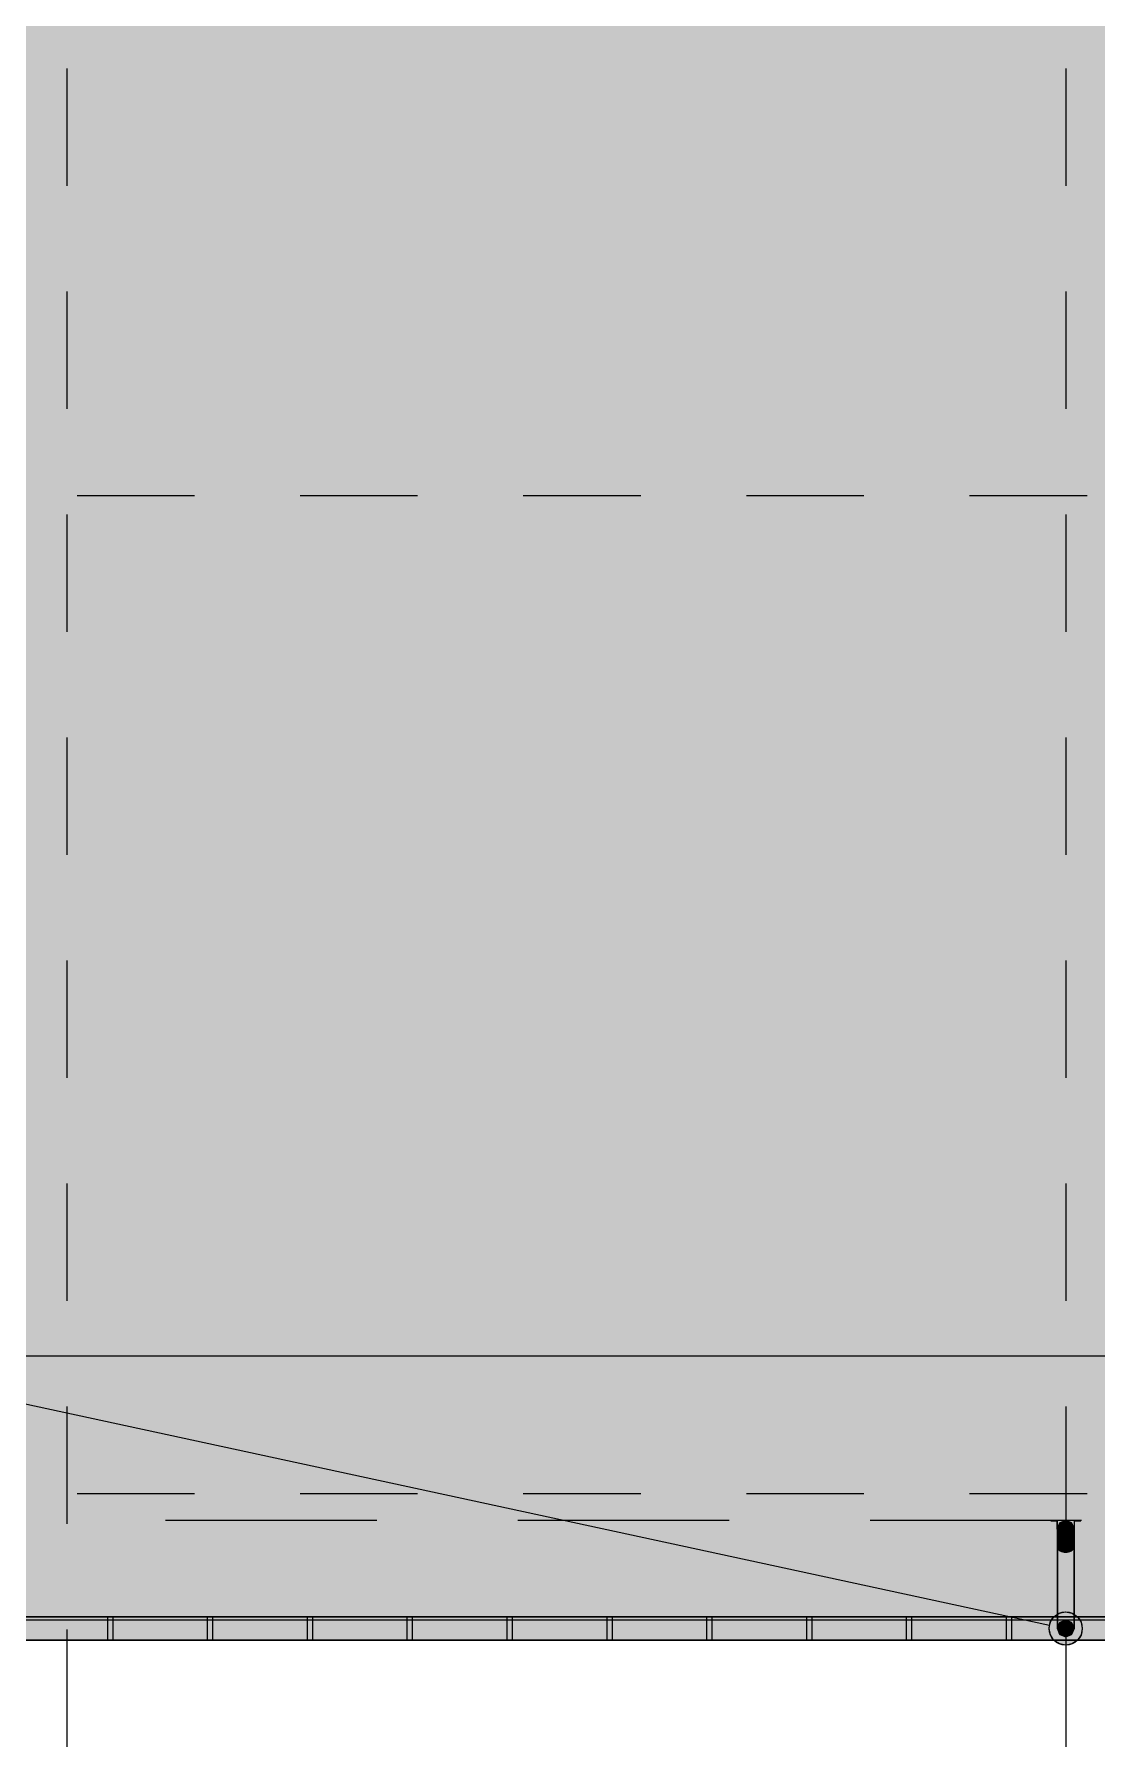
# Model space of a CAD drawing. Extents: x 8 to 21351, y 0 to 420.
# Drawn here: x 20714.6 to 20746.5, y 134.9 to 186.4 of the extents above; entities that cross this region are included whole.
import ezdxf

# ---------------------------------------------------------------- set-up
doc = ezdxf.new("R2010")
doc.units = 0

msp = doc.modelspace()

# ---------------------------------------------------------------- hatches: boundary and pattern name
at = {"true_color": 0x7f7f7f}
msp.add_hatch(color=0, dxfattribs=at).paths.add_polyline_path([(20473.267, 138.73), (20473.267, 187.53), (20807.867, 187.53), (20807.867, 138.73)])
at = {"true_color": 0xffffff}
for points in [[(20746.019, 141.728), (20745.82, 141.728), (20745.82, 141.478), (20745.747, 141.301), (20745.569, 141.227), (20745.392, 141.301), (20745.318, 141.478), (20745.318, 141.728), (20745.119, 141.728), (20745.119, 141.718), (20745.309, 141.718), (20745.309, 141.478), (20745.385, 141.295), (20745.569, 141.218), (20745.753, 141.295), (20745.829, 141.478), (20745.829, 141.718), (20746.019, 141.718)], [(20746.019, 141.728), (20745.82, 141.728), (20745.82, 141.478), (20745.747, 141.301), (20745.569, 141.227), (20745.392, 141.301), (20745.318, 141.478), (20745.318, 141.728), (20745.119, 141.728), (20745.119, 141.718), (20745.309, 141.718), (20745.309, 141.478), (20745.385, 141.295), (20745.569, 141.218), (20745.753, 141.295), (20745.829, 141.478), (20745.829, 141.718), (20746.019, 141.718)], [(20746.019, 141.728), (20745.82, 141.728), (20745.82, 141.478), (20745.747, 141.301), (20745.569, 141.227), (20745.392, 141.301), (20745.318, 141.478), (20745.318, 141.728), (20745.119, 141.728), (20745.119, 141.718), (20745.309, 141.718), (20745.309, 141.478), (20745.385, 141.295), (20745.569, 141.218), (20745.753, 141.295), (20745.829, 141.478), (20745.829, 141.718), (20746.019, 141.718)], [(20746.019, 141.728), (20745.82, 141.728), (20745.82, 141.478), (20745.747, 141.301), (20745.569, 141.227), (20745.392, 141.301), (20745.318, 141.478), (20745.318, 141.728), (20745.119, 141.728), (20745.119, 141.718), (20745.309, 141.718), (20745.309, 141.478), (20745.385, 141.295), (20745.569, 141.218), (20745.753, 141.295), (20745.829, 141.478), (20745.829, 141.718), (20746.019, 141.718)], [(20746.019, 141.728), (20745.82, 141.728), (20745.82, 141.478), (20745.747, 141.301), (20745.569, 141.227), (20745.392, 141.301), (20745.318, 141.478), (20745.318, 141.728), (20745.119, 141.728), (20745.119, 141.718), (20745.309, 141.718), (20745.309, 141.478), (20745.385, 141.295), (20745.569, 141.218), (20745.753, 141.295), (20745.829, 141.478), (20745.829, 141.718), (20746.019, 141.718)], [(20746.019, 141.728), (20745.82, 141.728), (20745.82, 141.478), (20745.747, 141.301), (20745.569, 141.227), (20745.392, 141.301), (20745.318, 141.478), (20745.318, 141.728), (20745.119, 141.728), (20745.119, 141.718), (20745.309, 141.718), (20745.309, 141.478), (20745.385, 141.295), (20745.569, 141.218), (20745.753, 141.295), (20745.829, 141.478), (20745.829, 141.718), (20746.019, 141.718)], [(20746.019, 141.728), (20745.82, 141.728), (20745.82, 141.478), (20745.747, 141.301), (20745.569, 141.227), (20745.392, 141.301), (20745.318, 141.478), (20745.318, 141.728), (20745.119, 141.728), (20745.119, 141.718), (20745.309, 141.718), (20745.309, 141.478), (20745.385, 141.295), (20745.569, 141.218), (20745.753, 141.295), (20745.829, 141.478), (20745.829, 141.718), (20746.019, 141.718)], [(20746.019, 141.728), (20745.82, 141.728), (20745.82, 141.478), (20745.747, 141.301), (20745.569, 141.227), (20745.392, 141.301), (20745.318, 141.478), (20745.318, 141.728), (20745.119, 141.728), (20745.119, 141.718), (20745.309, 141.718), (20745.309, 141.478), (20745.385, 141.295), (20745.569, 141.218), (20745.753, 141.295), (20745.829, 141.478), (20745.829, 141.718), (20746.019, 141.718)], [(20746.019, 141.728), (20745.82, 141.728), (20745.82, 141.478), (20745.747, 141.301), (20745.569, 141.227), (20745.392, 141.301), (20745.318, 141.478), (20745.318, 141.728), (20745.119, 141.728), (20745.119, 141.718), (20745.309, 141.718), (20745.309, 141.478), (20745.385, 141.295), (20745.569, 141.218), (20745.753, 141.295), (20745.829, 141.478), (20745.829, 141.718), (20746.019, 141.718)], [(20746.019, 141.728), (20745.82, 141.728), (20745.82, 141.478), (20745.747, 141.301), (20745.569, 141.227), (20745.392, 141.301), (20745.318, 141.478), (20745.318, 141.728), (20745.119, 141.728), (20745.119, 141.718), (20745.309, 141.718), (20745.309, 141.478), (20745.385, 141.295), (20745.569, 141.218), (20745.753, 141.295), (20745.829, 141.478), (20745.829, 141.718), (20746.019, 141.718)], [(20746.019, 141.728), (20745.82, 141.728), (20745.82, 141.478), (20745.747, 141.301), (20745.569, 141.227), (20745.392, 141.301), (20745.318, 141.478), (20745.318, 141.728), (20745.119, 141.728), (20745.119, 141.718), (20745.309, 141.718), (20745.309, 141.478), (20745.385, 141.295), (20745.569, 141.218), (20745.753, 141.295), (20745.829, 141.478), (20745.829, 141.718), (20746.019, 141.718)], [(20746.019, 141.728), (20745.82, 141.728), (20745.82, 141.478), (20745.747, 141.301), (20745.569, 141.227), (20745.392, 141.301), (20745.318, 141.478), (20745.318, 141.728), (20745.119, 141.728), (20745.119, 141.718), (20745.309, 141.718), (20745.309, 141.478), (20745.385, 141.295), (20745.569, 141.218), (20745.753, 141.295), (20745.829, 141.478), (20745.829, 141.718), (20746.019, 141.718)], [(20746.019, 141.728), (20745.82, 141.728), (20745.82, 141.478), (20745.747, 141.301), (20745.569, 141.227), (20745.392, 141.301), (20745.318, 141.478), (20745.318, 141.728), (20745.119, 141.728), (20745.119, 141.718), (20745.309, 141.718), (20745.309, 141.478), (20745.385, 141.295), (20745.569, 141.218), (20745.753, 141.295), (20745.829, 141.478), (20745.829, 141.718), (20746.019, 141.718)], [(20746.019, 141.728), (20745.82, 141.728), (20745.82, 141.478), (20745.747, 141.301), (20745.569, 141.227), (20745.392, 141.301), (20745.318, 141.478), (20745.318, 141.728), (20745.119, 141.728), (20745.119, 141.718), (20745.309, 141.718), (20745.309, 141.478), (20745.385, 141.295), (20745.569, 141.218), (20745.753, 141.295), (20745.829, 141.478), (20745.829, 141.718), (20746.019, 141.718)], [(20746.019, 141.728), (20745.82, 141.728), (20745.82, 141.478), (20745.747, 141.301), (20745.569, 141.227), (20745.392, 141.301), (20745.318, 141.478), (20745.318, 141.728), (20745.119, 141.728), (20745.119, 141.718), (20745.309, 141.718), (20745.309, 141.478), (20745.385, 141.295), (20745.569, 141.218), (20745.753, 141.295), (20745.829, 141.478), (20745.829, 141.718), (20746.019, 141.718)], [(20746.019, 141.728), (20745.82, 141.728), (20745.82, 141.478), (20745.747, 141.301), (20745.569, 141.227), (20745.392, 141.301), (20745.318, 141.478), (20745.318, 141.728), (20745.119, 141.728), (20745.119, 141.718), (20745.309, 141.718), (20745.309, 141.478), (20745.385, 141.295), (20745.569, 141.218), (20745.753, 141.295), (20745.829, 141.478), (20745.829, 141.718), (20746.019, 141.718)], [(20746.019, 141.728), (20745.82, 141.728), (20745.82, 141.478), (20745.747, 141.301), (20745.569, 141.227), (20745.392, 141.301), (20745.318, 141.478), (20745.318, 141.728), (20745.119, 141.728), (20745.119, 141.718), (20745.309, 141.718), (20745.309, 141.478), (20745.385, 141.295), (20745.569, 141.218), (20745.753, 141.295), (20745.829, 141.478), (20745.829, 141.718), (20746.019, 141.718)], [(20746.019, 141.728), (20745.82, 141.728), (20745.82, 141.478), (20745.747, 141.301), (20745.569, 141.227), (20745.392, 141.301), (20745.318, 141.478), (20745.318, 141.728), (20745.119, 141.728), (20745.119, 141.718), (20745.309, 141.718), (20745.309, 141.478), (20745.385, 141.295), (20745.569, 141.218), (20745.753, 141.295), (20745.829, 141.478), (20745.829, 141.718), (20746.019, 141.718)], [(20746.019, 141.728), (20745.82, 141.728), (20745.82, 141.478), (20745.747, 141.301), (20745.569, 141.227), (20745.392, 141.301), (20745.318, 141.478), (20745.318, 141.728), (20745.119, 141.728), (20745.119, 141.718), (20745.309, 141.718), (20745.309, 141.478), (20745.385, 141.295), (20745.569, 141.218), (20745.753, 141.295), (20745.829, 141.478), (20745.829, 141.718), (20746.019, 141.718)], [(20746.019, 141.728), (20745.82, 141.728), (20745.82, 141.478), (20745.747, 141.301), (20745.569, 141.227), (20745.392, 141.301), (20745.318, 141.478), (20745.318, 141.728), (20745.119, 141.728), (20745.119, 141.718), (20745.309, 141.718), (20745.309, 141.478), (20745.385, 141.295), (20745.569, 141.218), (20745.753, 141.295), (20745.829, 141.478), (20745.829, 141.718), (20746.019, 141.718)], [(20746.019, 141.728), (20745.82, 141.728), (20745.82, 141.478), (20745.747, 141.301), (20745.569, 141.227), (20745.392, 141.301), (20745.318, 141.478), (20745.318, 141.728), (20745.119, 141.728), (20745.119, 141.718), (20745.309, 141.718), (20745.309, 141.478), (20745.385, 141.295), (20745.569, 141.218), (20745.753, 141.295), (20745.829, 141.478), (20745.829, 141.718), (20746.019, 141.718)], [(20746.019, 141.728), (20745.82, 141.728), (20745.82, 141.478), (20745.747, 141.301), (20745.569, 141.227), (20745.392, 141.301), (20745.318, 141.478), (20745.318, 141.728), (20745.119, 141.728), (20745.119, 141.718), (20745.309, 141.718), (20745.309, 141.478), (20745.385, 141.295), (20745.569, 141.218), (20745.753, 141.295), (20745.829, 141.478), (20745.829, 141.718), (20746.019, 141.718)], [(20746.019, 141.728), (20745.82, 141.728), (20745.82, 141.478), (20745.747, 141.301), (20745.569, 141.227), (20745.392, 141.301), (20745.318, 141.478), (20745.318, 141.728), (20745.119, 141.728), (20745.119, 141.718), (20745.309, 141.718), (20745.309, 141.478), (20745.385, 141.295), (20745.569, 141.218), (20745.753, 141.295), (20745.829, 141.478), (20745.829, 141.718), (20746.019, 141.718)], [(20746.019, 141.728), (20745.82, 141.728), (20745.82, 141.478), (20745.747, 141.301), (20745.569, 141.227), (20745.392, 141.301), (20745.318, 141.478), (20745.318, 141.728), (20745.119, 141.728), (20745.119, 141.718), (20745.309, 141.718), (20745.309, 141.478), (20745.385, 141.295), (20745.569, 141.218), (20745.753, 141.295), (20745.829, 141.478), (20745.829, 141.718), (20746.019, 141.718)], [(20745.819, 141.478), (20745.746, 141.655), (20745.569, 141.728), (20745.392, 141.655), (20745.319, 141.478), (20745.392, 141.302), (20745.569, 141.228), (20745.746, 141.302)], [(20745.819, 141.478), (20745.746, 141.655), (20745.569, 141.728), (20745.392, 141.655), (20745.319, 141.478), (20745.392, 141.302), (20745.569, 141.228), (20745.746, 141.302)], [(20745.319, 141.478), (20745.392, 141.302), (20745.569, 141.228), (20745.746, 141.302), (20745.819, 141.478), (20745.746, 141.655), (20745.569, 141.728), (20745.392, 141.655)], [(20745.819, 141.478), (20745.746, 141.655), (20745.569, 141.728), (20745.392, 141.655), (20745.319, 141.478), (20745.392, 141.302), (20745.569, 141.228), (20745.746, 141.302)], [(20745.819, 141.478), (20745.746, 141.655), (20745.569, 141.728), (20745.392, 141.655), (20745.319, 141.478), (20745.392, 141.302), (20745.569, 141.228), (20745.746, 141.302)], [(20745.319, 140.948), (20745.819, 140.948), (20745.819, 141.478), (20745.319, 141.478)], [(20745.319, 141.478), (20745.319, 138.48), (20745.819, 138.48), (20745.819, 141.478)], [(20745.319, 141.478), (20745.319, 138.48), (20745.819, 138.48), (20745.819, 141.478)], [(20745.819, 140.948), (20745.815, 140.979), (20745.804, 141.009), (20745.786, 141.036), (20745.761, 141.062), (20745.73, 141.083), (20745.694, 141.101), (20745.655, 141.114), (20745.613, 141.122), (20745.569, 141.125), (20745.526, 141.122), (20745.484, 141.114), (20745.444, 141.101), (20745.408, 141.083), (20745.378, 141.062), (20745.353, 141.036), (20745.334, 141.009), (20745.323, 140.979), (20745.319, 140.948), (20745.323, 140.917), (20745.334, 140.888), (20745.353, 140.86), (20745.378, 140.834), (20745.408, 140.813), (20745.444, 140.795), (20745.484, 140.782), (20745.526, 140.774), (20745.569, 140.771), (20745.613, 140.774), (20745.655, 140.782), (20745.694, 140.795), (20745.73, 140.813), (20745.761, 140.834), (20745.786, 140.86), (20745.804, 140.888), (20745.815, 140.917)], [(20807.867, 138.131), (20807.867, 138.831), (20473.267, 138.831), (20473.267, 138.131)], [(20745.819, 138.48), (20745.746, 138.657), (20745.569, 138.73), (20745.392, 138.657), (20745.319, 138.48), (20745.392, 138.303), (20745.569, 138.23), (20745.746, 138.303)], [(20745.819, 138.48), (20745.746, 138.657), (20745.569, 138.73), (20745.392, 138.657), (20745.319, 138.48), (20745.392, 138.303), (20745.569, 138.23), (20745.746, 138.303)], [(20745.819, 138.48), (20745.746, 138.657), (20745.569, 138.73), (20745.392, 138.657), (20745.319, 138.48), (20745.392, 138.303), (20745.569, 138.23), (20745.746, 138.303)]]:
    msp.add_hatch(color=0, dxfattribs=at).paths.add_polyline_path(points)
at = {"true_color": 0xff5e5e}
msp.add_hatch(color=0, dxfattribs=at).paths.add_polyline_path([(20745.217, 138.125), (20745.108, 138.287), (20745.069, 138.478), (20745.107, 138.67), (20745.214, 138.832), (20745.376, 138.941), (20745.567, 138.98), (20745.759, 138.943), (20745.921, 138.835), (20746.03, 138.673), (20746.069, 138.482), (20746.032, 138.29), (20745.924, 138.128), (20745.762, 138.019), (20745.571, 137.98), (20745.379, 138.017)])

# ---------------------------------------------------------------- linework, layer by layer
at = {"color": 7, "lineweight": 15}
for p, q in [((20715.569, 185.374), (20715.569, 181.846)), ((20745.569, 185.376), (20745.569, 181.848)), ((20715.569, 178.671), (20715.569, 175.143)), ((20745.569, 178.673), (20745.569, 175.146)), ((20719.399, 172.53), (20715.871, 172.53)), ((20726.102, 172.53), (20722.574, 172.53)), ((20732.804, 172.53), (20729.277, 172.53)), ((20739.507, 172.53), (20735.979, 172.53)), ((20746.21, 172.53), (20742.682, 172.53)), ((20715.569, 171.968), (20715.569, 168.441)), ((20745.569, 171.971), (20745.569, 168.443)), ((20715.569, 165.266), (20715.569, 161.738)), ((20745.569, 165.268), (20745.569, 161.74)), ((20715.569, 158.563), (20715.569, 155.035)), ((20745.569, 158.565), (20745.569, 155.037)), ((20715.569, 151.86), (20715.569, 148.332)), ((20745.569, 151.862), (20745.569, 148.334)), ((20473.267, 146.675), (20807.867, 146.675)), ((20715.569, 145.157), (20715.569, 141.63)), ((20745.569, 145.159), (20745.569, 141.632)), ((20719.399, 142.53), (20715.871, 142.53)), ((20726.102, 142.53), (20722.574, 142.53)), ((20732.804, 142.53), (20729.277, 142.53)), ((20739.507, 142.53), (20735.979, 142.53)), ((20746.21, 142.53), (20742.682, 142.53)), ((20745.318, 141.728), (20745.119, 141.728)), ((20745.119, 141.728), (20745.119, 141.718)), ((20745.318, 141.728), (20745.119, 141.728)), ((20745.119, 141.728), (20745.119, 141.718)), ((20745.318, 141.728), (20745.119, 141.728)), ((20745.119, 141.728), (20745.119, 141.718)), ((20745.318, 141.728), (20745.119, 141.728)), ((20745.119, 141.728), (20745.119, 141.718)), ((20745.318, 141.728), (20745.119, 141.728)), ((20745.119, 141.728), (20745.119, 141.718)), ((20745.318, 141.728), (20745.119, 141.728)), ((20745.119, 141.728), (20745.119, 141.718)), ((20745.318, 141.728), (20745.119, 141.728)), ((20745.119, 141.728), (20745.119, 141.718)), ((20745.318, 141.728), (20745.119, 141.728)), ((20745.119, 141.728), (20745.119, 141.718)), ((20745.318, 141.728), (20745.119, 141.728)), ((20745.119, 141.728), (20745.119, 141.718)), ((20745.318, 141.728), (20745.119, 141.728)), ((20745.119, 141.728), (20745.119, 141.718)), ((20745.318, 141.728), (20745.119, 141.728)), ((20745.119, 141.728), (20745.119, 141.718)), ((20745.318, 141.728), (20745.119, 141.728)), ((20745.119, 141.728), (20745.119, 141.718)), ((20745.318, 141.728), (20745.119, 141.728)), ((20745.119, 141.728), (20745.119, 141.718)), ((20745.318, 141.728), (20745.119, 141.728)), ((20745.119, 141.728), (20745.119, 141.718)), ((20745.318, 141.728), (20745.119, 141.728)), ((20745.119, 141.728), (20745.119, 141.718)), ((20745.318, 141.728), (20745.119, 141.728)), ((20745.119, 141.728), (20745.119, 141.718)), ((20745.318, 141.728), (20745.119, 141.728)), ((20745.119, 141.728), (20745.119, 141.718)), ((20745.318, 141.728), (20745.119, 141.728)), ((20745.119, 141.728), (20745.119, 141.718)), ((20745.318, 141.728), (20745.119, 141.728)), ((20745.119, 141.728), (20745.119, 141.718)), ((20745.318, 141.728), (20745.119, 141.728)), ((20745.119, 141.728), (20745.119, 141.718)), ((20745.318, 141.728), (20745.119, 141.728)), ((20745.119, 141.728), (20745.119, 141.718)), ((20745.318, 141.728), (20745.119, 141.728)), ((20745.119, 141.728), (20745.119, 141.718)), ((20745.318, 141.728), (20745.119, 141.728)), ((20745.119, 141.728), (20745.119, 141.718)), ((20745.318, 141.728), (20745.119, 141.728)), ((20745.119, 141.728), (20745.119, 141.718)), ((20745.119, 141.718), (20745.309, 141.718)), ((20745.119, 141.718), (20745.309, 141.718)), ((20745.119, 141.718), (20745.309, 141.718)), ((20745.119, 141.718), (20745.309, 141.718)), ((20745.119, 141.718), (20745.309, 141.718)), ((20745.119, 141.718), (20745.309, 141.718)), ((20745.119, 141.718), (20745.309, 141.718)), ((20745.119, 141.718), (20745.309, 141.718)), ((20745.119, 141.718), (20745.309, 141.718)), ((20745.119, 141.718), (20745.309, 141.718)), ((20745.119, 141.718), (20745.309, 141.718)), ((20745.119, 141.718), (20745.309, 141.718)), ((20745.119, 141.718), (20745.309, 141.718)), ((20745.119, 141.718), (20745.309, 141.718)), ((20745.119, 141.718), (20745.309, 141.718)), ((20745.119, 141.718), (20745.309, 141.718)), ((20745.119, 141.718), (20745.309, 141.718)), ((20745.119, 141.718), (20745.309, 141.718)), ((20745.119, 141.718), (20745.309, 141.718)), ((20745.119, 141.718), (20745.309, 141.718)), ((20745.119, 141.718), (20745.309, 141.718)), ((20745.119, 141.718), (20745.309, 141.718)), ((20745.119, 141.718), (20745.309, 141.718)), ((20745.119, 141.718), (20745.309, 141.718)), ((20745.309, 141.718), (20745.309, 141.478)), ((20745.309, 141.718), (20745.309, 141.478)), ((20745.309, 141.718), (20745.309, 141.478)), ((20745.309, 141.718), (20745.309, 141.478)), ((20745.309, 141.718), (20745.309, 141.478)), ((20745.309, 141.718), (20745.309, 141.478)), ((20745.309, 141.718), (20745.309, 141.478)), ((20745.309, 141.718), (20745.309, 141.478)), ((20745.309, 141.718), (20745.309, 141.478)), ((20745.309, 141.718), (20745.309, 141.478)), ((20745.309, 141.718), (20745.309, 141.478)), ((20745.309, 141.718), (20745.309, 141.478)), ((20745.309, 141.718), (20745.309, 141.478)), ((20745.309, 141.718), (20745.309, 141.478)), ((20745.309, 141.718), (20745.309, 141.478)), ((20745.309, 141.718), (20745.309, 141.478)), ((20745.309, 141.718), (20745.309, 141.478)), ((20745.309, 141.718), (20745.309, 141.478)), ((20745.309, 141.718), (20745.309, 141.478)), ((20745.309, 141.718), (20745.309, 141.478)), ((20745.309, 141.718), (20745.309, 141.478)), ((20745.309, 141.718), (20745.309, 141.478)), ((20745.309, 141.718), (20745.309, 141.478)), ((20745.309, 141.718), (20745.309, 141.478)), ((20745.318, 141.478), (20745.318, 141.728)), ((20745.318, 141.478), (20745.318, 141.728)), ((20745.318, 141.478), (20745.318, 141.728)), ((20745.318, 141.478), (20745.318, 141.728)), ((20745.318, 141.478), (20745.318, 141.728)), ((20745.318, 141.478), (20745.318, 141.728)), ((20745.318, 141.478), (20745.318, 141.728)), ((20745.318, 141.478), (20745.318, 141.728)), ((20745.318, 141.478), (20745.318, 141.728)), ((20745.318, 141.478), (20745.318, 141.728)), ((20745.318, 141.478), (20745.318, 141.728)), ((20745.318, 141.478), (20745.318, 141.728)), ((20745.318, 141.478), (20745.318, 141.728)), ((20745.318, 141.478), (20745.318, 141.728)), ((20745.318, 141.478), (20745.318, 141.728)), ((20745.318, 141.478), (20745.318, 141.728)), ((20745.318, 141.478), (20745.318, 141.728)), ((20745.318, 141.478), (20745.318, 141.728)), ((20745.318, 141.478), (20745.318, 141.728)), ((20745.318, 141.478), (20745.318, 141.728)), ((20745.318, 141.478), (20745.318, 141.728)), ((20745.318, 141.478), (20745.318, 141.728)), ((20745.318, 141.478), (20745.318, 141.728)), ((20745.318, 141.478), (20745.318, 141.728)), ((20745.319, 141.478), (20745.392, 141.655)), ((20745.319, 141.478), (20745.392, 141.655)), ((20745.319, 141.478), (20745.392, 141.655)), ((20745.319, 141.478), (20745.392, 141.655)), ((20745.319, 141.478), (20745.392, 141.655)), ((20745.392, 141.655), (20745.569, 141.728)), ((20745.392, 141.655), (20745.569, 141.728)), ((20745.392, 141.655), (20745.569, 141.728)), ((20745.392, 141.655), (20745.569, 141.728)), ((20745.392, 141.655), (20745.569, 141.728)), ((20745.569, 141.728), (20745.746, 141.655)), ((20745.569, 141.728), (20745.746, 141.655)), ((20745.569, 141.728), (20745.746, 141.655)), ((20745.569, 141.728), (20745.746, 141.655)), ((20745.569, 141.728), (20745.746, 141.655)), ((20745.746, 141.655), (20745.819, 141.478)), ((20745.746, 141.655), (20745.819, 141.478)), ((20745.746, 141.655), (20745.819, 141.478)), ((20745.746, 141.655), (20745.819, 141.478)), ((20745.746, 141.655), (20745.819, 141.478)), ((20746.019, 141.728), (20745.82, 141.728)), ((20745.82, 141.728), (20745.82, 141.478)), ((20746.019, 141.728), (20745.82, 141.728)), ((20745.82, 141.728), (20745.82, 141.478)), ((20746.019, 141.728), (20745.82, 141.728)), ((20745.82, 141.728), (20745.82, 141.478)), ((20746.019, 141.728), (20745.82, 141.728)), ((20745.82, 141.728), (20745.82, 141.478)), ((20746.019, 141.728), (20745.82, 141.728)), ((20745.82, 141.728), (20745.82, 141.478)), ((20746.019, 141.728), (20745.82, 141.728)), ((20745.82, 141.728), (20745.82, 141.478)), ((20746.019, 141.728), (20745.82, 141.728)), ((20745.82, 141.728), (20745.82, 141.478)), ((20746.019, 141.728), (20745.82, 141.728)), ((20745.82, 141.728), (20745.82, 141.478)), ((20746.019, 141.728), (20745.82, 141.728)), ((20745.82, 141.728), (20745.82, 141.478)), ((20746.019, 141.728), (20745.82, 141.728)), ((20745.82, 141.728), (20745.82, 141.478)), ((20746.019, 141.728), (20745.82, 141.728)), ((20745.82, 141.728), (20745.82, 141.478)), ((20746.019, 141.728), (20745.82, 141.728)), ((20745.82, 141.728), (20745.82, 141.478)), ((20746.019, 141.728), (20745.82, 141.728)), ((20745.82, 141.728), (20745.82, 141.478)), ((20746.019, 141.728), (20745.82, 141.728)), ((20745.82, 141.728), (20745.82, 141.478)), ((20746.019, 141.728), (20745.82, 141.728)), ((20745.82, 141.728), (20745.82, 141.478)), ((20746.019, 141.728), (20745.82, 141.728)), ((20745.82, 141.728), (20745.82, 141.478)), ((20746.019, 141.728), (20745.82, 141.728)), ((20745.82, 141.728), (20745.82, 141.478)), ((20746.019, 141.728), (20745.82, 141.728)), ((20745.82, 141.728), (20745.82, 141.478)), ((20746.019, 141.728), (20745.82, 141.728)), ((20745.82, 141.728), (20745.82, 141.478)), ((20746.019, 141.728), (20745.82, 141.728)), ((20745.82, 141.728), (20745.82, 141.478)), ((20746.019, 141.728), (20745.82, 141.728)), ((20745.82, 141.728), (20745.82, 141.478)), ((20746.019, 141.728), (20745.82, 141.728)), ((20745.82, 141.728), (20745.82, 141.478)), ((20746.019, 141.728), (20745.82, 141.728)), ((20745.82, 141.728), (20745.82, 141.478)), ((20746.019, 141.728), (20745.82, 141.728)), ((20745.82, 141.728), (20745.82, 141.478)), ((20745.829, 141.478), (20745.829, 141.718)), ((20745.829, 141.718), (20746.019, 141.718)), ((20745.829, 141.478), (20745.829, 141.718)), ((20745.829, 141.718), (20746.019, 141.718)), ((20745.829, 141.478), (20745.829, 141.718)), ((20745.829, 141.718), (20746.019, 141.718)), ((20745.829, 141.478), (20745.829, 141.718)), ((20745.829, 141.718), (20746.019, 141.718)), ((20745.829, 141.478), (20745.829, 141.718)), ((20745.829, 141.718), (20746.019, 141.718)), ((20745.829, 141.478), (20745.829, 141.718)), ((20745.829, 141.718), (20746.019, 141.718)), ((20745.829, 141.478), (20745.829, 141.718)), ((20745.829, 141.718), (20746.019, 141.718)), ((20745.829, 141.478), (20745.829, 141.718)), ((20745.829, 141.718), (20746.019, 141.718)), ((20745.829, 141.478), (20745.829, 141.718)), ((20745.829, 141.718), (20746.019, 141.718)), ((20745.829, 141.478), (20745.829, 141.718)), ((20745.829, 141.718), (20746.019, 141.718)), ((20745.829, 141.478), (20745.829, 141.718)), ((20745.829, 141.718), (20746.019, 141.718)), ((20745.829, 141.478), (20745.829, 141.718)), ((20745.829, 141.718), (20746.019, 141.718)), ((20745.829, 141.478), (20745.829, 141.718)), ((20745.829, 141.718), (20746.019, 141.718)), ((20745.829, 141.478), (20745.829, 141.718)), ((20745.829, 141.718), (20746.019, 141.718)), ((20745.829, 141.478), (20745.829, 141.718)), ((20745.829, 141.718), (20746.019, 141.718)), ((20745.829, 141.478), (20745.829, 141.718)), ((20745.829, 141.718), (20746.019, 141.718)), ((20745.829, 141.478), (20745.829, 141.718)), ((20745.829, 141.718), (20746.019, 141.718)), ((20745.829, 141.478), (20745.829, 141.718)), ((20745.829, 141.718), (20746.019, 141.718)), ((20745.829, 141.478), (20745.829, 141.718)), ((20745.829, 141.718), (20746.019, 141.718)), ((20745.829, 141.478), (20745.829, 141.718)), ((20745.829, 141.718), (20746.019, 141.718)), ((20745.829, 141.478), (20745.829, 141.718)), ((20745.829, 141.718), (20746.019, 141.718)), ((20745.829, 141.478), (20745.829, 141.718)), ((20745.829, 141.718), (20746.019, 141.718)), ((20745.829, 141.478), (20745.829, 141.718)), ((20745.829, 141.718), (20746.019, 141.718)), ((20745.829, 141.478), (20745.829, 141.718)), ((20745.829, 141.718), (20746.019, 141.718)), ((20746.019, 141.718), (20746.019, 141.728)), ((20746.019, 141.718), (20746.019, 141.728)), ((20746.019, 141.718), (20746.019, 141.728)), ((20746.019, 141.718), (20746.019, 141.728)), ((20746.019, 141.718), (20746.019, 141.728)), ((20746.019, 141.718), (20746.019, 141.728)), ((20746.019, 141.718), (20746.019, 141.728)), ((20746.019, 141.718), (20746.019, 141.728)), ((20746.019, 141.718), (20746.019, 141.728)), ((20746.019, 141.718), (20746.019, 141.728)), ((20746.019, 141.718), (20746.019, 141.728)), ((20746.019, 141.718), (20746.019, 141.728)), ((20746.019, 141.718), (20746.019, 141.728)), ((20746.019, 141.718), (20746.019, 141.728)), ((20746.019, 141.718), (20746.019, 141.728)), ((20746.019, 141.718), (20746.019, 141.728)), ((20746.019, 141.718), (20746.019, 141.728)), ((20746.019, 141.718), (20746.019, 141.728)), ((20746.019, 141.718), (20746.019, 141.728)), ((20746.019, 141.718), (20746.019, 141.728)), ((20746.019, 141.718), (20746.019, 141.728)), ((20746.019, 141.718), (20746.019, 141.728)), ((20746.019, 141.718), (20746.019, 141.728)), ((20746.019, 141.718), (20746.019, 141.728)), ((20745.309, 141.478), (20745.385, 141.295)), ((20745.309, 141.478), (20745.385, 141.295)), ((20745.309, 141.478), (20745.385, 141.295)), ((20745.309, 141.478), (20745.385, 141.295)), ((20745.309, 141.478), (20745.385, 141.295)), ((20745.309, 141.478), (20745.385, 141.295)), ((20745.309, 141.478), (20745.385, 141.295)), ((20745.309, 141.478), (20745.385, 141.295)), ((20745.309, 141.478), (20745.385, 141.295)), ((20745.309, 141.478), (20745.385, 141.295)), ((20745.309, 141.478), (20745.385, 141.295)), ((20745.309, 141.478), (20745.385, 141.295)), ((20745.309, 141.478), (20745.385, 141.295)), ((20745.309, 141.478), (20745.385, 141.295)), ((20745.309, 141.478), (20745.385, 141.295)), ((20745.309, 141.478), (20745.385, 141.295)), ((20745.309, 141.478), (20745.385, 141.295)), ((20745.309, 141.478), (20745.385, 141.295)), ((20745.309, 141.478), (20745.385, 141.295)), ((20745.309, 141.478), (20745.385, 141.295)), ((20745.309, 141.478), (20745.385, 141.295)), ((20745.309, 141.478), (20745.385, 141.295)), ((20745.309, 141.478), (20745.385, 141.295)), ((20745.309, 141.478), (20745.385, 141.295)), ((20745.392, 141.301), (20745.318, 141.478)), ((20745.392, 141.301), (20745.318, 141.478)), ((20745.392, 141.301), (20745.318, 141.478)), ((20745.392, 141.301), (20745.318, 141.478)), ((20745.392, 141.301), (20745.318, 141.478)), ((20745.392, 141.301), (20745.318, 141.478)), ((20745.392, 141.301), (20745.318, 141.478)), ((20745.392, 141.301), (20745.318, 141.478)), ((20745.392, 141.301), (20745.318, 141.478)), ((20745.392, 141.301), (20745.318, 141.478)), ((20745.392, 141.301), (20745.318, 141.478)), ((20745.392, 141.301), (20745.318, 141.478)), ((20745.392, 141.301), (20745.318, 141.478)), ((20745.392, 141.301), (20745.318, 141.478)), ((20745.392, 141.301), (20745.318, 141.478)), ((20745.392, 141.301), (20745.318, 141.478)), ((20745.392, 141.301), (20745.318, 141.478)), ((20745.392, 141.301), (20745.318, 141.478)), ((20745.392, 141.301), (20745.318, 141.478)), ((20745.392, 141.301), (20745.318, 141.478)), ((20745.392, 141.301), (20745.318, 141.478)), ((20745.392, 141.301), (20745.318, 141.478)), ((20745.392, 141.301), (20745.318, 141.478)), ((20745.392, 141.301), (20745.318, 141.478)), ((20745.392, 141.302), (20745.319, 141.478)), ((20745.392, 141.302), (20745.319, 141.478)), ((20745.392, 141.302), (20745.319, 141.478)), ((20745.392, 141.302), (20745.319, 141.478)), ((20745.392, 141.302), (20745.319, 141.478)), ((20745.319, 140.948), (20745.319, 141.478)), ((20745.319, 138.48), (20745.319, 141.478)), ((20745.319, 138.48), (20745.319, 141.478)), ((20745.353, 141.036), (20745.378, 141.062)), ((20745.378, 141.062), (20745.408, 141.083)), ((20745.385, 141.295), (20745.569, 141.218)), ((20745.385, 141.295), (20745.569, 141.218)), ((20745.385, 141.295), (20745.569, 141.218)), ((20745.385, 141.295), (20745.569, 141.218)), ((20745.385, 141.295), (20745.569, 141.218)), ((20745.385, 141.295), (20745.569, 141.218)), ((20745.385, 141.295), (20745.569, 141.218)), ((20745.385, 141.295), (20745.569, 141.218)), ((20745.385, 141.295), (20745.569, 141.218)), ((20745.385, 141.295), (20745.569, 141.218)), ((20745.385, 141.295), (20745.569, 141.218)), ((20745.385, 141.295), (20745.569, 141.218)), ((20745.385, 141.295), (20745.569, 141.218)), ((20745.385, 141.295), (20745.569, 141.218)), ((20745.385, 141.295), (20745.569, 141.218)), ((20745.385, 141.295), (20745.569, 141.218)), ((20745.385, 141.295), (20745.569, 141.218)), ((20745.385, 141.295), (20745.569, 141.218)), ((20745.385, 141.295), (20745.569, 141.218)), ((20745.385, 141.295), (20745.569, 141.218)), ((20745.385, 141.295), (20745.569, 141.218)), ((20745.385, 141.295), (20745.569, 141.218)), ((20745.385, 141.295), (20745.569, 141.218)), ((20745.385, 141.295), (20745.569, 141.218)), ((20745.569, 141.228), (20745.392, 141.302)), ((20745.569, 141.228), (20745.392, 141.302)), ((20745.569, 141.228), (20745.392, 141.302)), ((20745.569, 141.228), (20745.392, 141.302)), ((20745.569, 141.228), (20745.392, 141.302)), ((20745.569, 141.227), (20745.392, 141.301)), ((20745.569, 141.227), (20745.392, 141.301)), ((20745.569, 141.227), (20745.392, 141.301)), ((20745.569, 141.227), (20745.392, 141.301)), ((20745.569, 141.227), (20745.392, 141.301)), ((20745.569, 141.227), (20745.392, 141.301)), ((20745.569, 141.227), (20745.392, 141.301)), ((20745.569, 141.227), (20745.392, 141.301)), ((20745.569, 141.227), (20745.392, 141.301)), ((20745.569, 141.227), (20745.392, 141.301)), ((20745.569, 141.227), (20745.392, 141.301)), ((20745.569, 141.227), (20745.392, 141.301)), ((20745.569, 141.227), (20745.392, 141.301)), ((20745.569, 141.227), (20745.392, 141.301)), ((20745.569, 141.227), (20745.392, 141.301)), ((20745.569, 141.227), (20745.392, 141.301)), ((20745.569, 141.227), (20745.392, 141.301)), ((20745.569, 141.227), (20745.392, 141.301)), ((20745.569, 141.227), (20745.392, 141.301)), ((20745.569, 141.227), (20745.392, 141.301)), ((20745.569, 141.227), (20745.392, 141.301)), ((20745.569, 141.227), (20745.392, 141.301)), ((20745.569, 141.227), (20745.392, 141.301)), ((20745.569, 141.227), (20745.392, 141.301)), ((20745.408, 141.083), (20745.444, 141.101)), ((20745.444, 141.101), (20745.484, 141.114)), ((20745.484, 141.114), (20745.526, 141.122)), ((20745.526, 141.122), (20745.569, 141.125)), ((20745.746, 141.302), (20745.569, 141.228)), ((20745.746, 141.302), (20745.569, 141.228)), ((20745.746, 141.302), (20745.569, 141.228)), ((20745.746, 141.302), (20745.569, 141.228)), ((20745.746, 141.302), (20745.569, 141.228)), ((20745.747, 141.301), (20745.569, 141.227)), ((20745.747, 141.301), (20745.569, 141.227)), ((20745.747, 141.301), (20745.569, 141.227)), ((20745.747, 141.301), (20745.569, 141.227)), ((20745.747, 141.301), (20745.569, 141.227)), ((20745.747, 141.301), (20745.569, 141.227)), ((20745.747, 141.301), (20745.569, 141.227)), ((20745.747, 141.301), (20745.569, 141.227)), ((20745.747, 141.301), (20745.569, 141.227)), ((20745.747, 141.301), (20745.569, 141.227)), ((20745.747, 141.301), (20745.569, 141.227)), ((20745.747, 141.301), (20745.569, 141.227)), ((20745.747, 141.301), (20745.569, 141.227)), ((20745.747, 141.301), (20745.569, 141.227)), ((20745.747, 141.301), (20745.569, 141.227)), ((20745.747, 141.301), (20745.569, 141.227)), ((20745.747, 141.301), (20745.569, 141.227)), ((20745.747, 141.301), (20745.569, 141.227)), ((20745.747, 141.301), (20745.569, 141.227)), ((20745.747, 141.301), (20745.569, 141.227)), ((20745.747, 141.301), (20745.569, 141.227)), ((20745.747, 141.301), (20745.569, 141.227)), ((20745.747, 141.301), (20745.569, 141.227)), ((20745.747, 141.301), (20745.569, 141.227)), ((20745.569, 141.218), (20745.753, 141.295)), ((20745.569, 141.218), (20745.753, 141.295)), ((20745.569, 141.218), (20745.753, 141.295)), ((20745.569, 141.218), (20745.753, 141.295)), ((20745.569, 141.218), (20745.753, 141.295)), ((20745.569, 141.218), (20745.753, 141.295)), ((20745.569, 141.218), (20745.753, 141.295)), ((20745.569, 141.218), (20745.753, 141.295)), ((20745.569, 141.218), (20745.753, 141.295)), ((20745.569, 141.218), (20745.753, 141.295)), ((20745.569, 141.218), (20745.753, 141.295)), ((20745.569, 141.218), (20745.753, 141.295)), ((20745.569, 141.218), (20745.753, 141.295)), ((20745.569, 141.218), (20745.753, 141.295)), ((20745.569, 141.218), (20745.753, 141.295)), ((20745.569, 141.218), (20745.753, 141.295)), ((20745.569, 141.218), (20745.753, 141.295)), ((20745.569, 141.218), (20745.753, 141.295)), ((20745.569, 141.218), (20745.753, 141.295)), ((20745.569, 141.218), (20745.753, 141.295)), ((20745.569, 141.218), (20745.753, 141.295)), ((20745.569, 141.218), (20745.753, 141.295)), ((20745.569, 141.218), (20745.753, 141.295)), ((20745.569, 141.218), (20745.753, 141.295)), ((20745.569, 141.125), (20745.613, 141.122)), ((20745.613, 141.122), (20745.655, 141.114)), ((20745.655, 141.114), (20745.694, 141.101)), ((20745.694, 141.101), (20745.73, 141.083)), ((20745.73, 141.083), (20745.761, 141.062)), ((20745.819, 141.478), (20745.746, 141.302)), ((20745.819, 141.478), (20745.746, 141.302)), ((20745.819, 141.478), (20745.746, 141.302)), ((20745.819, 141.478), (20745.746, 141.302)), ((20745.819, 141.478), (20745.746, 141.302)), ((20745.82, 141.478), (20745.747, 141.301)), ((20745.82, 141.478), (20745.747, 141.301)), ((20745.82, 141.478), (20745.747, 141.301)), ((20745.82, 141.478), (20745.747, 141.301)), ((20745.82, 141.478), (20745.747, 141.301)), ((20745.82, 141.478), (20745.747, 141.301)), ((20745.82, 141.478), (20745.747, 141.301)), ((20745.82, 141.478), (20745.747, 141.301)), ((20745.82, 141.478), (20745.747, 141.301)), ((20745.82, 141.478), (20745.747, 141.301)), ((20745.82, 141.478), (20745.747, 141.301)), ((20745.82, 141.478), (20745.747, 141.301)), ((20745.82, 141.478), (20745.747, 141.301)), ((20745.82, 141.478), (20745.747, 141.301)), ((20745.82, 141.478), (20745.747, 141.301)), ((20745.82, 141.478), (20745.747, 141.301)), ((20745.82, 141.478), (20745.747, 141.301)), ((20745.82, 141.478), (20745.747, 141.301)), ((20745.82, 141.478), (20745.747, 141.301)), ((20745.82, 141.478), (20745.747, 141.301)), ((20745.82, 141.478), (20745.747, 141.301)), ((20745.82, 141.478), (20745.747, 141.301)), ((20745.82, 141.478), (20745.747, 141.301)), ((20745.82, 141.478), (20745.747, 141.301)), ((20745.753, 141.295), (20745.829, 141.478)), ((20745.753, 141.295), (20745.829, 141.478)), ((20745.753, 141.295), (20745.829, 141.478)), ((20745.753, 141.295), (20745.829, 141.478)), ((20745.753, 141.295), (20745.829, 141.478)), ((20745.753, 141.295), (20745.829, 141.478)), ((20745.753, 141.295), (20745.829, 141.478)), ((20745.753, 141.295), (20745.829, 141.478)), ((20745.753, 141.295), (20745.829, 141.478)), ((20745.753, 141.295), (20745.829, 141.478)), ((20745.753, 141.295), (20745.829, 141.478)), ((20745.753, 141.295), (20745.829, 141.478)), ((20745.753, 141.295), (20745.829, 141.478)), ((20745.753, 141.295), (20745.829, 141.478)), ((20745.753, 141.295), (20745.829, 141.478)), ((20745.753, 141.295), (20745.829, 141.478)), ((20745.753, 141.295), (20745.829, 141.478)), ((20745.753, 141.295), (20745.829, 141.478)), ((20745.753, 141.295), (20745.829, 141.478)), ((20745.753, 141.295), (20745.829, 141.478)), ((20745.753, 141.295), (20745.829, 141.478)), ((20745.753, 141.295), (20745.829, 141.478)), ((20745.753, 141.295), (20745.829, 141.478)), ((20745.753, 141.295), (20745.829, 141.478)), ((20745.761, 141.062), (20745.786, 141.036)), ((20745.819, 141.478), (20745.819, 140.948)), ((20745.819, 141.478), (20745.819, 138.48)), ((20745.819, 141.478), (20745.819, 138.48)), ((20745.319, 140.948), (20745.323, 140.979)), ((20745.323, 140.917), (20745.319, 140.948)), ((20745.323, 140.979), (20745.334, 141.009)), ((20745.334, 140.888), (20745.323, 140.917)), ((20745.334, 141.009), (20745.353, 141.036)), ((20745.353, 140.86), (20745.334, 140.888)), ((20745.378, 140.834), (20745.353, 140.86)), ((20745.408, 140.813), (20745.378, 140.834)), ((20745.444, 140.795), (20745.408, 140.813)), ((20745.484, 140.782), (20745.444, 140.795)), ((20745.526, 140.774), (20745.484, 140.782)), ((20745.569, 140.771), (20745.526, 140.774)), ((20745.613, 140.774), (20745.569, 140.771)), ((20745.655, 140.782), (20745.613, 140.774)), ((20745.694, 140.795), (20745.655, 140.782)), ((20745.73, 140.813), (20745.694, 140.795)), ((20745.761, 140.834), (20745.73, 140.813)), ((20745.786, 140.86), (20745.761, 140.834)), ((20745.786, 141.036), (20745.804, 141.009)), ((20745.804, 140.888), (20745.786, 140.86)), ((20745.804, 141.009), (20745.815, 140.979)), ((20745.815, 140.917), (20745.804, 140.888)), ((20745.815, 140.979), (20745.819, 140.948)), ((20745.819, 140.948), (20745.815, 140.917)), ((20473.267, 138.831), (20807.867, 138.831)), ((20807.867, 138.73), (20473.267, 138.73)), ((20716.792, 138.121), (20716.792, 138.841)), ((20716.792, 138.841), (20716.942, 138.841)), ((20716.942, 138.841), (20716.942, 138.121)), ((20719.792, 138.121), (20719.792, 138.841)), ((20719.792, 138.841), (20719.942, 138.841)), ((20719.942, 138.841), (20719.942, 138.121)), ((20722.792, 138.121), (20722.792, 138.841)), ((20722.792, 138.841), (20722.942, 138.841)), ((20722.942, 138.841), (20722.942, 138.121)), ((20725.792, 138.121), (20725.792, 138.841)), ((20725.792, 138.841), (20725.942, 138.841)), ((20725.942, 138.841), (20725.942, 138.121)), ((20728.792, 138.121), (20728.792, 138.841)), ((20728.792, 138.841), (20728.942, 138.841)), ((20728.942, 138.841), (20728.942, 138.121)), ((20731.792, 138.121), (20731.792, 138.841)), ((20731.792, 138.841), (20731.942, 138.841)), ((20731.942, 138.841), (20731.942, 138.121)), ((20734.792, 138.121), (20734.792, 138.841)), ((20734.792, 138.841), (20734.942, 138.841)), ((20734.942, 138.841), (20734.942, 138.121)), ((20737.792, 138.121), (20737.792, 138.841)), ((20737.792, 138.841), (20737.942, 138.841)), ((20737.942, 138.841), (20737.942, 138.121)), ((20740.792, 138.121), (20740.792, 138.841)), ((20740.792, 138.841), (20740.942, 138.841)), ((20740.942, 138.841), (20740.942, 138.121)), ((20743.792, 138.121), (20743.792, 138.841)), ((20743.792, 138.841), (20743.942, 138.841)), ((20743.942, 138.841), (20743.942, 138.121)), ((20745.319, 138.48), (20745.392, 138.657)), ((20745.319, 138.48), (20745.392, 138.657)), ((20745.319, 138.48), (20745.392, 138.657)), ((20745.392, 138.303), (20745.319, 138.48)), ((20745.392, 138.303), (20745.319, 138.48)), ((20745.392, 138.303), (20745.319, 138.48)), ((20745.392, 138.657), (20745.569, 138.73)), ((20745.392, 138.657), (20745.569, 138.73)), ((20745.392, 138.657), (20745.569, 138.73)), ((20745.569, 138.73), (20745.746, 138.657)), ((20745.569, 138.73), (20745.746, 138.657)), ((20745.569, 138.73), (20745.746, 138.657)), ((20745.746, 138.657), (20745.819, 138.48)), ((20745.746, 138.657), (20745.819, 138.48)), ((20745.746, 138.657), (20745.819, 138.48)), ((20745.819, 138.48), (20745.746, 138.303)), ((20745.819, 138.48), (20745.746, 138.303)), ((20745.819, 138.48), (20745.746, 138.303)), ((20807.867, 138.131), (20473.267, 138.131)), ((20715.569, 138.455), (20715.569, 134.927)), ((20716.942, 138.121), (20716.792, 138.121)), ((20719.942, 138.121), (20719.792, 138.121)), ((20722.942, 138.121), (20722.792, 138.121)), ((20725.942, 138.121), (20725.792, 138.121)), ((20728.942, 138.121), (20728.792, 138.121)), ((20731.942, 138.121), (20731.792, 138.121)), ((20734.942, 138.121), (20734.792, 138.121)), ((20737.942, 138.121), (20737.792, 138.121)), ((20740.942, 138.121), (20740.792, 138.121)), ((20743.942, 138.121), (20743.792, 138.121)), ((20745.569, 138.23), (20745.392, 138.303)), ((20745.569, 138.23), (20745.392, 138.303)), ((20745.569, 138.23), (20745.392, 138.303)), ((20745.569, 138.457), (20745.569, 134.929)), ((20745.746, 138.303), (20745.569, 138.23)), ((20745.746, 138.303), (20745.569, 138.23)), ((20745.746, 138.303), (20745.569, 138.23))]:
    msp.add_line(p, q, dxfattribs=at)
at = {"color": 0, "lineweight": 9, "true_color": 0xff5e5e}
msp.add_line((20654.948, 158.072), (20745.08, 138.586), dxfattribs=at)
at = {"color": 0, "lineweight": 25, "true_color": 0xbfbf00}
for p, q in [((20724.878, 141.729), (20718.528, 141.729)), ((20735.461, 141.729), (20729.111, 141.729)), ((20746.044, 141.729), (20739.694, 141.729))]:
    msp.add_line(p, q, dxfattribs=at)
at = {"color": 0, "true_color": 0x7f7f7f}
msp.add_lwpolyline([(20473.267, 138.73), (20473.267, 187.53), (20807.867, 187.53), (20807.867, 138.73)], close=True, dxfattribs=at)
at = {"color": 0, "true_color": 0xffffff}
for points in [[(20746.019, 141.728), (20745.82, 141.728), (20745.82, 141.478), (20745.747, 141.301), (20745.569, 141.227), (20745.392, 141.301), (20745.318, 141.478), (20745.318, 141.728), (20745.119, 141.728), (20745.119, 141.718), (20745.309, 141.718), (20745.309, 141.478), (20745.385, 141.295), (20745.569, 141.218), (20745.753, 141.295), (20745.829, 141.478), (20745.829, 141.718), (20746.019, 141.718)], [(20746.019, 141.728), (20745.82, 141.728), (20745.82, 141.478), (20745.747, 141.301), (20745.569, 141.227), (20745.392, 141.301), (20745.318, 141.478), (20745.318, 141.728), (20745.119, 141.728), (20745.119, 141.718), (20745.309, 141.718), (20745.309, 141.478), (20745.385, 141.295), (20745.569, 141.218), (20745.753, 141.295), (20745.829, 141.478), (20745.829, 141.718), (20746.019, 141.718)], [(20746.019, 141.728), (20745.82, 141.728), (20745.82, 141.478), (20745.747, 141.301), (20745.569, 141.227), (20745.392, 141.301), (20745.318, 141.478), (20745.318, 141.728), (20745.119, 141.728), (20745.119, 141.718), (20745.309, 141.718), (20745.309, 141.478), (20745.385, 141.295), (20745.569, 141.218), (20745.753, 141.295), (20745.829, 141.478), (20745.829, 141.718), (20746.019, 141.718)], [(20746.019, 141.728), (20745.82, 141.728), (20745.82, 141.478), (20745.747, 141.301), (20745.569, 141.227), (20745.392, 141.301), (20745.318, 141.478), (20745.318, 141.728), (20745.119, 141.728), (20745.119, 141.718), (20745.309, 141.718), (20745.309, 141.478), (20745.385, 141.295), (20745.569, 141.218), (20745.753, 141.295), (20745.829, 141.478), (20745.829, 141.718), (20746.019, 141.718)], [(20746.019, 141.728), (20745.82, 141.728), (20745.82, 141.478), (20745.747, 141.301), (20745.569, 141.227), (20745.392, 141.301), (20745.318, 141.478), (20745.318, 141.728), (20745.119, 141.728), (20745.119, 141.718), (20745.309, 141.718), (20745.309, 141.478), (20745.385, 141.295), (20745.569, 141.218), (20745.753, 141.295), (20745.829, 141.478), (20745.829, 141.718), (20746.019, 141.718)], [(20746.019, 141.728), (20745.82, 141.728), (20745.82, 141.478), (20745.747, 141.301), (20745.569, 141.227), (20745.392, 141.301), (20745.318, 141.478), (20745.318, 141.728), (20745.119, 141.728), (20745.119, 141.718), (20745.309, 141.718), (20745.309, 141.478), (20745.385, 141.295), (20745.569, 141.218), (20745.753, 141.295), (20745.829, 141.478), (20745.829, 141.718), (20746.019, 141.718)], [(20746.019, 141.728), (20745.82, 141.728), (20745.82, 141.478), (20745.747, 141.301), (20745.569, 141.227), (20745.392, 141.301), (20745.318, 141.478), (20745.318, 141.728), (20745.119, 141.728), (20745.119, 141.718), (20745.309, 141.718), (20745.309, 141.478), (20745.385, 141.295), (20745.569, 141.218), (20745.753, 141.295), (20745.829, 141.478), (20745.829, 141.718), (20746.019, 141.718)], [(20746.019, 141.728), (20745.82, 141.728), (20745.82, 141.478), (20745.747, 141.301), (20745.569, 141.227), (20745.392, 141.301), (20745.318, 141.478), (20745.318, 141.728), (20745.119, 141.728), (20745.119, 141.718), (20745.309, 141.718), (20745.309, 141.478), (20745.385, 141.295), (20745.569, 141.218), (20745.753, 141.295), (20745.829, 141.478), (20745.829, 141.718), (20746.019, 141.718)], [(20746.019, 141.728), (20745.82, 141.728), (20745.82, 141.478), (20745.747, 141.301), (20745.569, 141.227), (20745.392, 141.301), (20745.318, 141.478), (20745.318, 141.728), (20745.119, 141.728), (20745.119, 141.718), (20745.309, 141.718), (20745.309, 141.478), (20745.385, 141.295), (20745.569, 141.218), (20745.753, 141.295), (20745.829, 141.478), (20745.829, 141.718), (20746.019, 141.718)], [(20746.019, 141.728), (20745.82, 141.728), (20745.82, 141.478), (20745.747, 141.301), (20745.569, 141.227), (20745.392, 141.301), (20745.318, 141.478), (20745.318, 141.728), (20745.119, 141.728), (20745.119, 141.718), (20745.309, 141.718), (20745.309, 141.478), (20745.385, 141.295), (20745.569, 141.218), (20745.753, 141.295), (20745.829, 141.478), (20745.829, 141.718), (20746.019, 141.718)], [(20746.019, 141.728), (20745.82, 141.728), (20745.82, 141.478), (20745.747, 141.301), (20745.569, 141.227), (20745.392, 141.301), (20745.318, 141.478), (20745.318, 141.728), (20745.119, 141.728), (20745.119, 141.718), (20745.309, 141.718), (20745.309, 141.478), (20745.385, 141.295), (20745.569, 141.218), (20745.753, 141.295), (20745.829, 141.478), (20745.829, 141.718), (20746.019, 141.718)], [(20746.019, 141.728), (20745.82, 141.728), (20745.82, 141.478), (20745.747, 141.301), (20745.569, 141.227), (20745.392, 141.301), (20745.318, 141.478), (20745.318, 141.728), (20745.119, 141.728), (20745.119, 141.718), (20745.309, 141.718), (20745.309, 141.478), (20745.385, 141.295), (20745.569, 141.218), (20745.753, 141.295), (20745.829, 141.478), (20745.829, 141.718), (20746.019, 141.718)], [(20746.019, 141.728), (20745.82, 141.728), (20745.82, 141.478), (20745.747, 141.301), (20745.569, 141.227), (20745.392, 141.301), (20745.318, 141.478), (20745.318, 141.728), (20745.119, 141.728), (20745.119, 141.718), (20745.309, 141.718), (20745.309, 141.478), (20745.385, 141.295), (20745.569, 141.218), (20745.753, 141.295), (20745.829, 141.478), (20745.829, 141.718), (20746.019, 141.718)], [(20746.019, 141.728), (20745.82, 141.728), (20745.82, 141.478), (20745.747, 141.301), (20745.569, 141.227), (20745.392, 141.301), (20745.318, 141.478), (20745.318, 141.728), (20745.119, 141.728), (20745.119, 141.718), (20745.309, 141.718), (20745.309, 141.478), (20745.385, 141.295), (20745.569, 141.218), (20745.753, 141.295), (20745.829, 141.478), (20745.829, 141.718), (20746.019, 141.718)], [(20746.019, 141.728), (20745.82, 141.728), (20745.82, 141.478), (20745.747, 141.301), (20745.569, 141.227), (20745.392, 141.301), (20745.318, 141.478), (20745.318, 141.728), (20745.119, 141.728), (20745.119, 141.718), (20745.309, 141.718), (20745.309, 141.478), (20745.385, 141.295), (20745.569, 141.218), (20745.753, 141.295), (20745.829, 141.478), (20745.829, 141.718), (20746.019, 141.718)], [(20746.019, 141.728), (20745.82, 141.728), (20745.82, 141.478), (20745.747, 141.301), (20745.569, 141.227), (20745.392, 141.301), (20745.318, 141.478), (20745.318, 141.728), (20745.119, 141.728), (20745.119, 141.718), (20745.309, 141.718), (20745.309, 141.478), (20745.385, 141.295), (20745.569, 141.218), (20745.753, 141.295), (20745.829, 141.478), (20745.829, 141.718), (20746.019, 141.718)], [(20746.019, 141.728), (20745.82, 141.728), (20745.82, 141.478), (20745.747, 141.301), (20745.569, 141.227), (20745.392, 141.301), (20745.318, 141.478), (20745.318, 141.728), (20745.119, 141.728), (20745.119, 141.718), (20745.309, 141.718), (20745.309, 141.478), (20745.385, 141.295), (20745.569, 141.218), (20745.753, 141.295), (20745.829, 141.478), (20745.829, 141.718), (20746.019, 141.718)], [(20746.019, 141.728), (20745.82, 141.728), (20745.82, 141.478), (20745.747, 141.301), (20745.569, 141.227), (20745.392, 141.301), (20745.318, 141.478), (20745.318, 141.728), (20745.119, 141.728), (20745.119, 141.718), (20745.309, 141.718), (20745.309, 141.478), (20745.385, 141.295), (20745.569, 141.218), (20745.753, 141.295), (20745.829, 141.478), (20745.829, 141.718), (20746.019, 141.718)], [(20746.019, 141.728), (20745.82, 141.728), (20745.82, 141.478), (20745.747, 141.301), (20745.569, 141.227), (20745.392, 141.301), (20745.318, 141.478), (20745.318, 141.728), (20745.119, 141.728), (20745.119, 141.718), (20745.309, 141.718), (20745.309, 141.478), (20745.385, 141.295), (20745.569, 141.218), (20745.753, 141.295), (20745.829, 141.478), (20745.829, 141.718), (20746.019, 141.718)], [(20746.019, 141.728), (20745.82, 141.728), (20745.82, 141.478), (20745.747, 141.301), (20745.569, 141.227), (20745.392, 141.301), (20745.318, 141.478), (20745.318, 141.728), (20745.119, 141.728), (20745.119, 141.718), (20745.309, 141.718), (20745.309, 141.478), (20745.385, 141.295), (20745.569, 141.218), (20745.753, 141.295), (20745.829, 141.478), (20745.829, 141.718), (20746.019, 141.718)], [(20746.019, 141.728), (20745.82, 141.728), (20745.82, 141.478), (20745.747, 141.301), (20745.569, 141.227), (20745.392, 141.301), (20745.318, 141.478), (20745.318, 141.728), (20745.119, 141.728), (20745.119, 141.718), (20745.309, 141.718), (20745.309, 141.478), (20745.385, 141.295), (20745.569, 141.218), (20745.753, 141.295), (20745.829, 141.478), (20745.829, 141.718), (20746.019, 141.718)], [(20746.019, 141.728), (20745.82, 141.728), (20745.82, 141.478), (20745.747, 141.301), (20745.569, 141.227), (20745.392, 141.301), (20745.318, 141.478), (20745.318, 141.728), (20745.119, 141.728), (20745.119, 141.718), (20745.309, 141.718), (20745.309, 141.478), (20745.385, 141.295), (20745.569, 141.218), (20745.753, 141.295), (20745.829, 141.478), (20745.829, 141.718), (20746.019, 141.718)], [(20746.019, 141.728), (20745.82, 141.728), (20745.82, 141.478), (20745.747, 141.301), (20745.569, 141.227), (20745.392, 141.301), (20745.318, 141.478), (20745.318, 141.728), (20745.119, 141.728), (20745.119, 141.718), (20745.309, 141.718), (20745.309, 141.478), (20745.385, 141.295), (20745.569, 141.218), (20745.753, 141.295), (20745.829, 141.478), (20745.829, 141.718), (20746.019, 141.718)], [(20746.019, 141.728), (20745.82, 141.728), (20745.82, 141.478), (20745.747, 141.301), (20745.569, 141.227), (20745.392, 141.301), (20745.318, 141.478), (20745.318, 141.728), (20745.119, 141.728), (20745.119, 141.718), (20745.309, 141.718), (20745.309, 141.478), (20745.385, 141.295), (20745.569, 141.218), (20745.753, 141.295), (20745.829, 141.478), (20745.829, 141.718), (20746.019, 141.718)], [(20745.819, 141.478), (20745.746, 141.655), (20745.569, 141.728), (20745.392, 141.655), (20745.319, 141.478), (20745.392, 141.302), (20745.569, 141.228), (20745.746, 141.302)], [(20745.819, 141.478), (20745.746, 141.655), (20745.569, 141.728), (20745.392, 141.655), (20745.319, 141.478), (20745.392, 141.302), (20745.569, 141.228), (20745.746, 141.302)], [(20745.319, 141.478), (20745.392, 141.302), (20745.569, 141.228), (20745.746, 141.302), (20745.819, 141.478), (20745.746, 141.655), (20745.569, 141.728), (20745.392, 141.655)], [(20745.819, 141.478), (20745.746, 141.655), (20745.569, 141.728), (20745.392, 141.655), (20745.319, 141.478), (20745.392, 141.302), (20745.569, 141.228), (20745.746, 141.302)], [(20745.819, 141.478), (20745.746, 141.655), (20745.569, 141.728), (20745.392, 141.655), (20745.319, 141.478), (20745.392, 141.302), (20745.569, 141.228), (20745.746, 141.302)], [(20745.319, 140.948), (20745.819, 140.948), (20745.819, 141.478), (20745.319, 141.478)], [(20745.319, 141.478), (20745.319, 138.48), (20745.819, 138.48), (20745.819, 141.478)], [(20745.319, 141.478), (20745.319, 138.48), (20745.819, 138.48), (20745.819, 141.478)], [(20745.819, 140.948), (20745.815, 140.979), (20745.804, 141.009), (20745.786, 141.036), (20745.761, 141.062), (20745.73, 141.083), (20745.694, 141.101), (20745.655, 141.114), (20745.613, 141.122), (20745.569, 141.125), (20745.526, 141.122), (20745.484, 141.114), (20745.444, 141.101), (20745.408, 141.083), (20745.378, 141.062), (20745.353, 141.036), (20745.334, 141.009), (20745.323, 140.979), (20745.319, 140.948), (20745.323, 140.917), (20745.334, 140.888), (20745.353, 140.86), (20745.378, 140.834), (20745.408, 140.813), (20745.444, 140.795), (20745.484, 140.782), (20745.526, 140.774), (20745.569, 140.771), (20745.613, 140.774), (20745.655, 140.782), (20745.694, 140.795), (20745.73, 140.813), (20745.761, 140.834), (20745.786, 140.86), (20745.804, 140.888), (20745.815, 140.917)], [(20807.867, 138.131), (20807.867, 138.831), (20473.267, 138.831), (20473.267, 138.131)], [(20745.819, 138.48), (20745.746, 138.657), (20745.569, 138.73), (20745.392, 138.657), (20745.319, 138.48), (20745.392, 138.303), (20745.569, 138.23), (20745.746, 138.303)], [(20745.819, 138.48), (20745.746, 138.657), (20745.569, 138.73), (20745.392, 138.657), (20745.319, 138.48), (20745.392, 138.303), (20745.569, 138.23), (20745.746, 138.303)], [(20745.819, 138.48), (20745.746, 138.657), (20745.569, 138.73), (20745.392, 138.657), (20745.319, 138.48), (20745.392, 138.303), (20745.569, 138.23), (20745.746, 138.303)]]:
    msp.add_lwpolyline(points, close=True, dxfattribs=at)
at = {"color": 0, "true_color": 0xff5e5e}
msp.add_lwpolyline([(20745.217, 138.125), (20745.108, 138.287), (20745.069, 138.478), (20745.107, 138.67), (20745.214, 138.832), (20745.376, 138.941), (20745.567, 138.98), (20745.759, 138.943), (20745.921, 138.835), (20746.03, 138.673), (20746.069, 138.482), (20746.032, 138.29), (20745.924, 138.128), (20745.762, 138.019), (20745.571, 137.98), (20745.379, 138.017)], close=True, dxfattribs=at)
at = {"color": 0, "lineweight": 9, "true_color": 0xff5e5e}
msp.add_circle((20745.569, 138.48), 0.5, dxfattribs=at)

doc.saveas('drawing.dxf')
